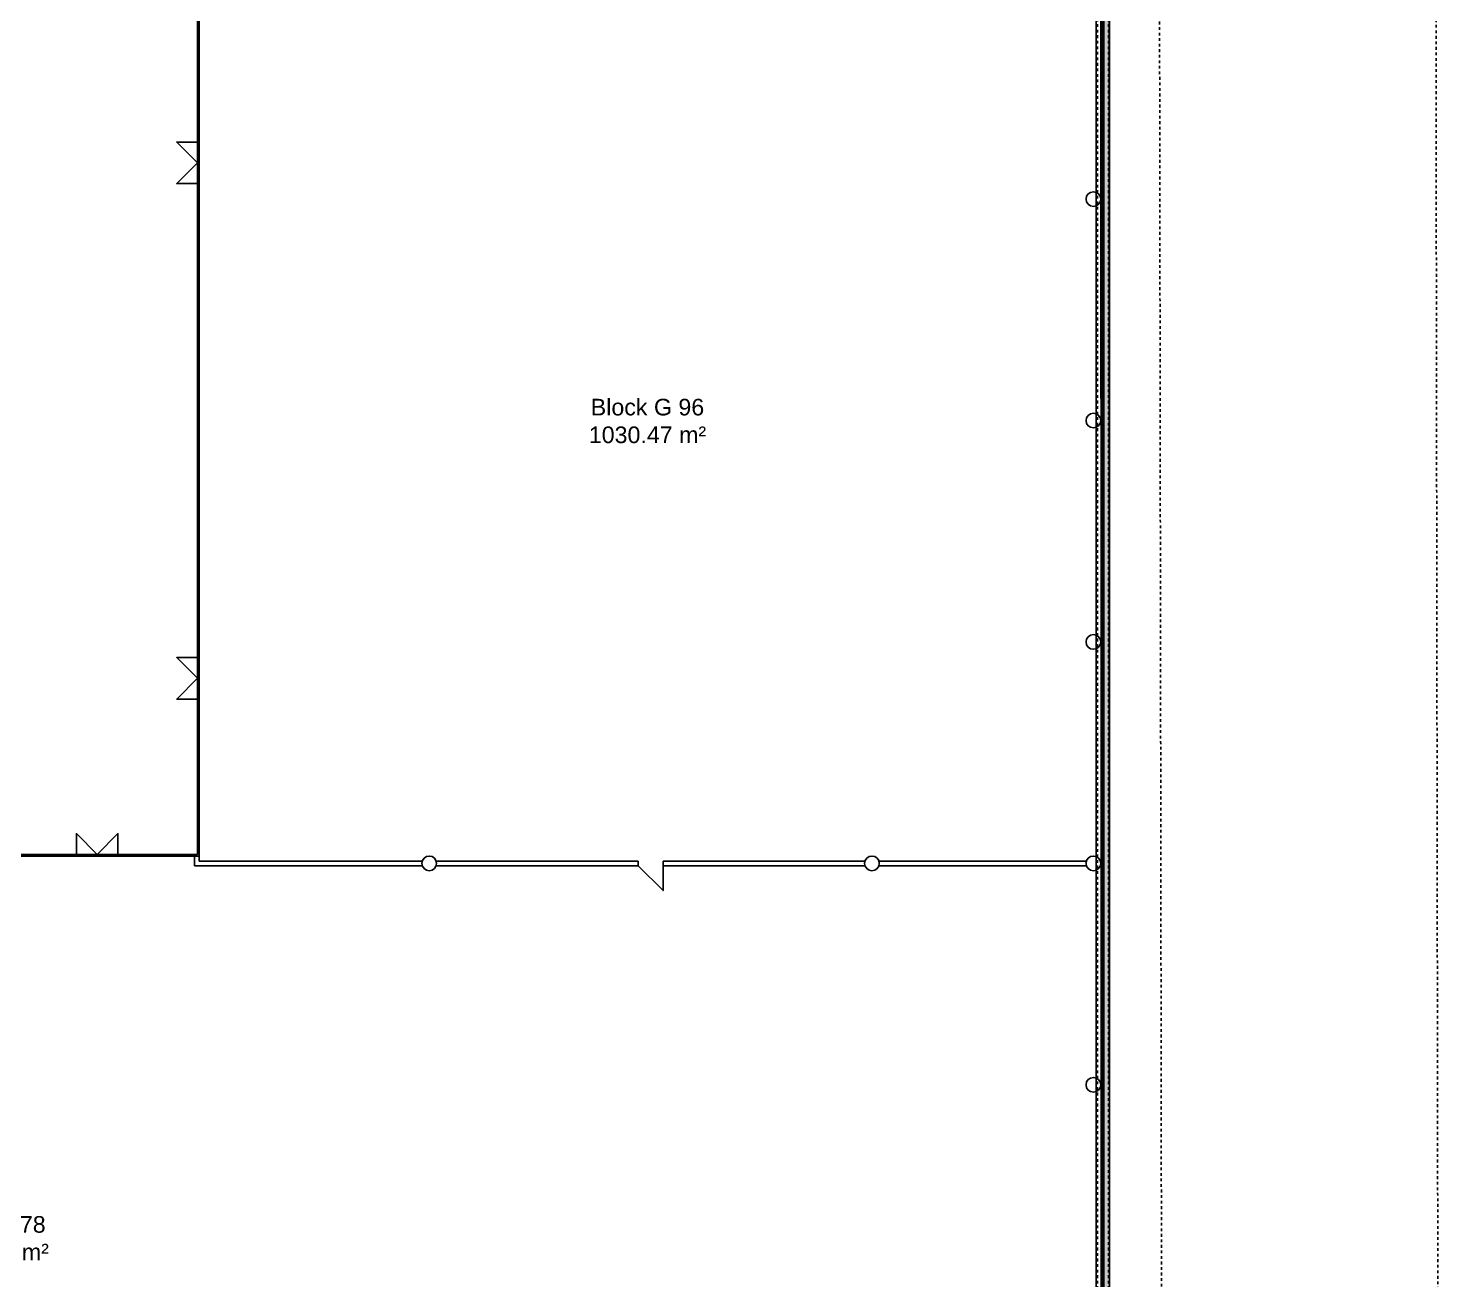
# Model space of a CAD drawing. Header units: metres. Extents: x 183920 to 185578, y 20757 to 21440.
# Drawn here: x 184468.9 to 184519.9, y 20828.3 to 20873.5 of the extents above; entities that cross this region are included whole.
import ezdxf

# ---------------------------------------------------------------- set-up
doc = ezdxf.new("R2010")
doc.units = ezdxf.units.M
for name, pattern in [('Path offset', [0.022225, 0.00635, -0.003175, 0.00635, -0.003175, 0, -0.003175]), ('Property boundary', [0.00111125, 0.0003175, -0.00015875, 0.0003175, -0.00015875, 0, -0.00015875]), ('Style_13', [0]), ('Style_25', [4.7625e-07, 3.175e-07, -1.5875e-07]), ('Wall Style 01', [0])]:
    doc.linetypes.add(name, pattern=pattern)
for name, color, linetype, true_color in [('COLON', 5, 'Continuous', 0x0000ff), ('DOORS', 8, 'Continuous', 0x414141), ('GKL', 5, 'Continuous', 0x0000ff), ('Glass', 4, 'Continuous', 0x00ffff), ('Imported Drawing', 7, 'Continuous', 0x957bfc), ('MONOLIT', 7, 'Continuous', 0x691639), ('Walls', 7, 'Continuous', 0x68db4c), ('Zoning', 7, 'Continuous', 0x47d2e2)]:
    doc.layers.add(name, color=color, linetype=linetype, true_color=true_color)
doc.styles.add('Zone text style', font='', dxfattribs={"height": 0.6})
doc.styles.get('Zone text style').set_extended_font_data('arial')

# ---------------------------------------------------------------- blocks, each defined once
blk = doc.blocks.new('AC584E3954')
at = {"layer": 'Glass', "linetype": 'Style_13'}
for points in [[(-0.8850831972660963, -1.234254007406082), (-0.8850831972660963, -1.174254007406082)], [(0.6149168027339037, -1.234254007406082), (0.6149168027339037, -1.984254007406082), (-0.1350831972660962, -1.234254007406082), (-0.8850831972660963, -1.984254007406082), (-0.8850831972660963, -1.234254007406082)], [(0.6149168027339037, -1.234254007406082), (0.6149168027339037, -1.174254007406082)]]:
    blk.add_lwpolyline(points, dxfattribs=at)

msp = doc.modelspace()

# ---------------------------------------------------------------- hatches: boundary and pattern name
at = {"layer": 'Walls', "transparency": 33554483}
msp.add_hatch(color=256, dxfattribs=at).paths.add_polyline_path([(184507.6169433317, 20996.79627147253), (184507.6298937458, 20917.7888096434), (184507.6299429199, 20917.4888096434), (184507.6312505041, 20909.51154264082), (184507.6312996783, 20909.21154264082), (184507.6473846728, 20811.08073512558), (184507.9431705321, 20811.08071590856), (184507.943151095, 20810.78154189193), (184507.9474337187, 20810.78154259391), (184507.9312996823, 20909.21154264082), (184507.9298941033, 20917.78665264083), (184507.9169525904, 20996.73981044052), (184507.6169433317, 20996.79627147253)], flags=0)

# ---------------------------------------------------------------- linework, layer by layer
at = {"layer": 'COLON', "linetype": 'Style_13'}
for points in [[(184507.1024337187, 20867.36154259391, 0.9999999999999999), (184507.6324337187, 20867.36154259391, 0.9999999999999999), (184507.1024337187, 20867.36154259391)], [(184507.1024337187, 20859.36154259391, 0.9999999999999999), (184507.6324337187, 20859.36154259391, 0.9999999999999999), (184507.1024337187, 20859.36154259391)], [(184507.1024337187, 20851.36154259391, 0.9999999999999999), (184507.6324337187, 20851.36154259391, 0.9999999999999999), (184507.1024337187, 20851.36154259391)], [(184483.1024337187, 20843.36154259391, 0.9999999999999999), (184483.6324337187, 20843.36154259391, 0.9999999999999999), (184483.1024337187, 20843.36154259391)], [(184499.1024337187, 20843.36154259391, 0.9999999999999999), (184499.6324337187, 20843.36154259391, 0.9999999999999999), (184499.1024337187, 20843.36154259391)], [(184507.1024337187, 20843.36154259391, 0.9999999999999999), (184507.6324337187, 20843.36154259391, 0.9999999999999999), (184507.1024337187, 20843.36154259391)], [(184507.1024337187, 20835.36154259391, 0.9999999999999999), (184507.6324337187, 20835.36154259391, 0.9999999999999999), (184507.1024337187, 20835.36154259391)]]:
    msp.add_lwpolyline(points, format="xyb", close=True, dxfattribs=at)
at = {"layer": 'DOORS', "linetype": 'Style_13'}
msp.add_lwpolyline([(184491.8174337187, 20843.27654259391), (184491.8174337187, 20842.37654259391), (184490.9174337187, 20843.27654259391)], dxfattribs=at)
at = {"layer": 'GKL', "linetype": 'Style_13'}
for points in [[(184474.8824337187, 20843.62654259391), (184474.8824337187, 20843.27654259391)], [(184474.8824337187, 20843.62654259391), (184475.0524337187, 20843.62654259391)], [(184475.0524337187, 20843.62654259391), (184475.0524337187, 20843.44654259391)], [(184474.8824337187, 20843.27654259391), (184483.1132684181, 20843.27654259391)], [(184475.0524337187, 20843.44654259391), (184483.1132684181, 20843.44654259391)], [(184483.6215990192, 20843.44654259391), (184490.9174337187, 20843.44654259391)], [(184483.6215990192, 20843.27654259391), (184490.9174337187, 20843.27654259391)], [(184490.9174337187, 20843.44654259391), (184490.9174337187, 20843.27654259391)], [(184491.8174337187, 20843.44654259391), (184499.1132684181, 20843.44654259391)], [(184491.8174337187, 20843.44654259391), (184491.8174337187, 20843.27654259391)], [(184491.8174337187, 20843.27654259391), (184499.1132684181, 20843.27654259391)], [(184499.6215990192, 20843.44654259391), (184507.1132684181, 20843.44654259391)], [(184499.6215990192, 20843.27654259391), (184507.1132684181, 20843.27654259391)]]:
    msp.add_lwpolyline(points, dxfattribs=at)
at = {"layer": 'Glass', "linetype": 'Style_13'}
for points in [[(184474.9924337186, 20909.36154259391), (184474.9924337186, 20843.68654259391)], [(184475.0524337187, 20909.36154259391), (184475.0524337187, 20843.62654259391)], [(184507.6824337186, 20829.26154259391), (184507.6824337186, 20891.76188569776)], [(184507.7424337186, 20829.26154259391), (184507.7424337186, 20891.76188569776)], [(184475.0524337187, 20843.62654259391), (184443.6824337186, 20843.62654259391)], [(184474.9924337186, 20843.68654259391), (184443.7424337186, 20843.68654259391)], [(184507.6824337186, 20819.70654259391), (184507.6824337186, 20829.26154259391)], [(184507.7424337186, 20819.70654259391), (184507.7424337186, 20829.26154259391)]]:
    msp.add_lwpolyline(points, dxfattribs=at)
at = {"layer": 'MONOLIT', "linetype": 'Style_25'}
for points in [[(184507.5169525904, 20810.78154259391), (184507.5169525904, 20907.77654259391)], [(184507.9169525904, 20810.78154259391), (184507.9169525904, 20907.77654259391)]]:
    msp.add_lwpolyline(points, dxfattribs=at)
at = {"layer": 'MONOLIT', "linetype": 'Style_13'}
for points in [[(184507.4674337186, 20829.26154259391), (184507.4674337186, 20891.76188569776)], [(184507.9474337187, 20829.26154259391), (184507.9474337187, 20891.76188569776)], [(184507.4674337186, 20811.26154259391), (184507.4674337186, 20829.26154259391)], [(184507.9474337187, 20810.78154259391), (184507.9474337187, 20829.26154259391)]]:
    msp.add_lwpolyline(points, dxfattribs=at)
at = {"layer": 'Walls', "linetype": 'Wall Style 01'}
for points in [[(184507.6312996783, 20909.21154264082), (184507.6473846728, 20811.08073512558)], [(184507.9312996823, 20909.21154264082), (184507.9474337187, 20810.78154259391), (184507.943151095, 20810.78154189193)]]:
    msp.add_lwpolyline(points, dxfattribs=at)
at = {"layer": 'Zoning', "linetype": 'Property boundary'}
msp.add_lwpolyline([(184519.884760662, 20777.95802801479), (184519.5419156701, 21019.11061999849), (184334.7705200097, 21051.19555882601), (184225.3296017053, 21051.19555881075), (184225.3293673303, 20803.84095248751), (184519.8847606621, 20777.95802801479)], close=True, dxfattribs=at)
msp.add_lwpolyline([(184519.884760662, 20777.95802801479), (184519.5419156701, 21019.11061999849), (184334.7705200097, 21051.19555882601), (184225.3296017053, 21051.19555881075), (184225.3293673303, 20803.84095248751), (184519.8847606621, 20777.95802801479)], close=True, dxfattribs=at)
at = {"layer": 'Zoning', "linetype": 'Path offset'}
msp.add_lwpolyline([(184509.8871510413, 20788.87506204954), (184509.5545236203, 21010.69525130818), (184333.908734791, 21041.19555882676), (184235.3295923039, 21041.19555882386), (184235.3293761996, 20813.00077257849), (184509.8871510413, 20788.87506204954)], close=True, dxfattribs=at)

# ---------------------------------------------------------------- block references
at = {"layer": 'Glass', "rotation": 270}
msp.add_blockref('AC584E3954', (184476.226687726, 20868.5386146296), dxfattribs=at)
at = {"layer": 'Glass', "xscale": -1}
for p, rotation in [((184476.226687726, 20850.18447055823), 270), ((184471.5025169159, 20842.4522885865), 180)]:
    msp.add_blockref('AC584E3954', p, dxfattribs=dict(at, rotation=rotation))

# ---------------------------------------------------------------- texts
at = {"layer": 'Imported Drawing', "char_height": 0.6, "width": 5.263461538461538, "attachment_point": 5, "style": 'Zone text style'}
for s, insert in [('Block G 96\\P1030.47 m²', (184491.2542423303, 20859.34240964083)), ('Block E 78\\P2330.10 m²', (184467.5036562568, 20829.81489501132))]:
    msp.add_mtext(s, dxfattribs=dict(at, insert=insert))

doc.saveas('drawing.dxf')
